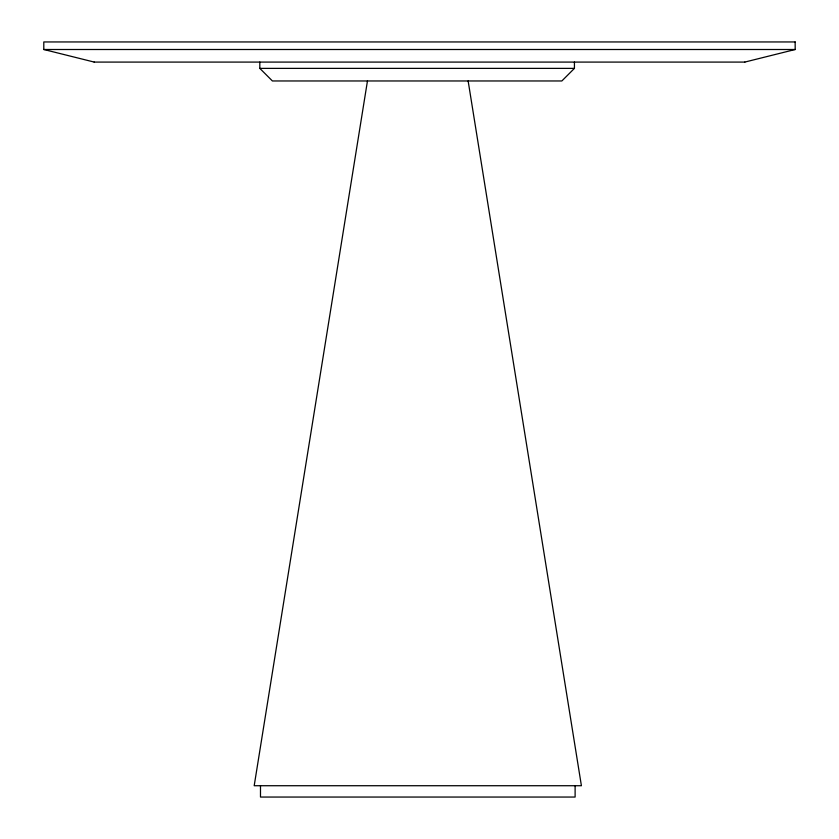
<?xml version="1.0" encoding="UTF-8"?>
<svg xmlns="http://www.w3.org/2000/svg" width="839" height="839" viewBox="0 0 839 839"><rect width="100%" height="100%" fill="white"/><g stroke="black" fill="none" stroke-linecap="round" stroke-linejoin="round"><path stroke-width="1.26" d="M367.461 80.964L254.196 785.724L581.406 785.724L468.141 80.964M574.432 62.086L574.432 68.379L561.847 80.964L272.402 80.964L259.817 68.379L259.817 62.086M744.801 62.086L795.204 49.501L795.141 41.95M795.204 41.95L43.796 41.95L43.796 49.501L94.251 62.086M43.796 49.501L795.204 49.501M94.136 62.086L744.864 62.086M259.817 68.379L574.432 68.379M575.114 785.724L575.114 797.05L260.489 797.05L260.489 785.724"/></g></svg>
